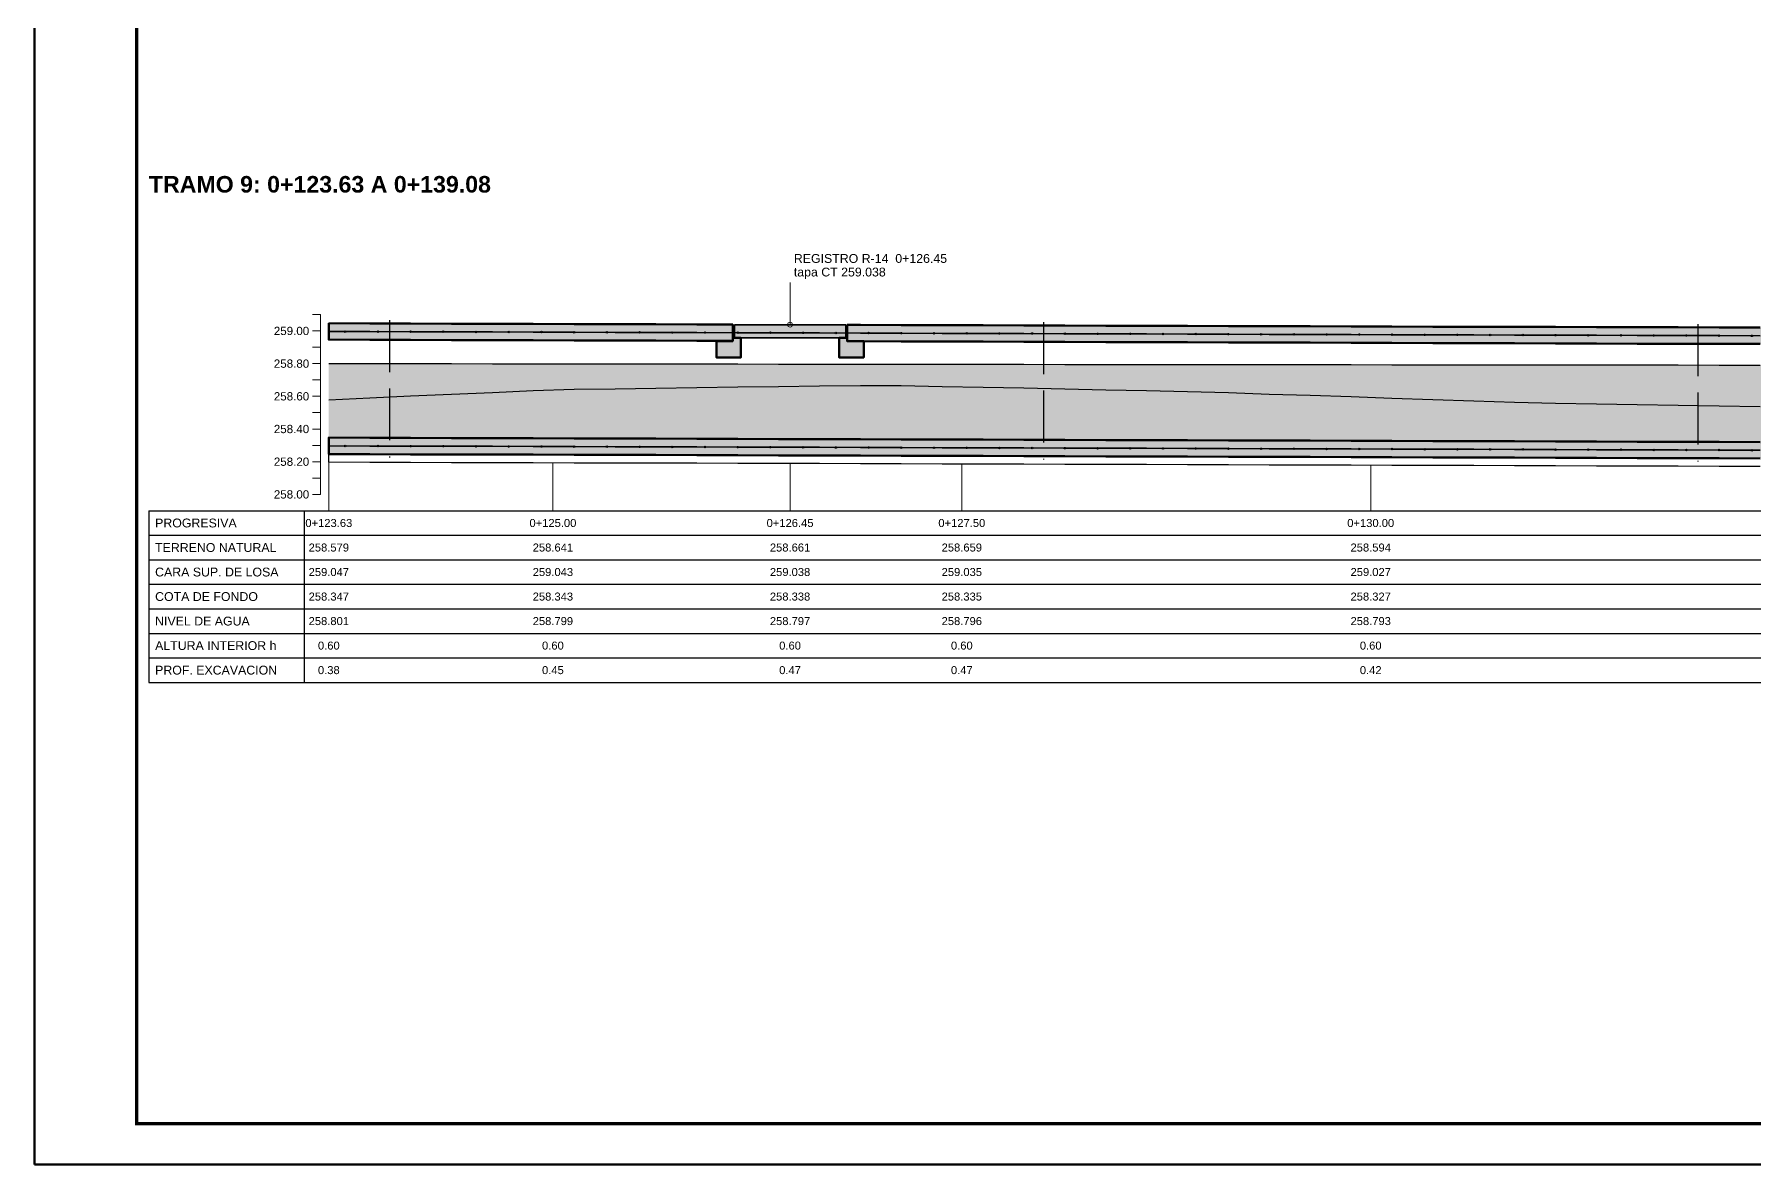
# Model space of a CAD drawing. Header units: metres. Extents: x -573 to 467, y -35 to 119.
# Drawn here: x 108.4 to 118.92, y 0 to 6.91 of the extents above; entities that cross this region are included whole.
import ezdxf
from ezdxf.enums import TextEntityAlignment as Align

# ---------------------------------------------------------------- set-up
doc = ezdxf.new("R2010")
doc.units = ezdxf.units.M
doc.header["$LTSCALE"] = 0.25
doc.linetypes.add('DASHED', pattern=[1.524, 1.27, -0.254])
for name, color, linetype, lineweight in [('ACERO-LONG', 5, 'CONTINUOUS', 35), ('AGUA', 150, 'DASHED', 25), ('CONCRETO', 250, 'CONTINUOUS', 50), ('GRILLA', 9, 'CONTINUOUS', 13), ('LLAMADAS', 30, 'CONTINUOUS', 18), ('MARCO', 7, 'CONTINUOUS', 50), ('REGISTRO', 32, 'CONTINUOUS', 35), ('TITULOS', 160, 'CONTINUOUS', 35)]:
    doc.layers.add(name, color=color, linetype=linetype, lineweight=lineweight)
for name, color, linetype in [('ACERO-PUNTOS', 5, 'CONTINUOUS'), ('GUITARRA', 8, 'CONTINUOUS'), ('JUNTAS', 8, 'DASHED'), ('SOLADO', 8, 'CONTINUOUS'), ('TERRENO-EXISTENTE', 8, 'DASHED'), ('TEXTOS', 7, 'CONTINUOUS')]:
    doc.layers.add(name, color=color, linetype=linetype)
for name, color, linetype, true_color in [('AGUA-RELLENO', 150, 'CONTINUOUS', 0xcde4f6), ('CONCRETO-ACHURADO', 8, 'CONTINUOUS', 0xe2e2e2), ('ISO-TAPA', 255, 'CONTINUOUS', 0xf8f4e6)]:
    doc.layers.add(name, color=color, linetype=linetype, true_color=true_color)
doc.styles.get("Standard").update_dxf_attribs({"font": 'arial.ttf'})
doc.styles.add('TITULOS', font='arialbd.ttf')

# ---------------------------------------------------------------- blocks, each defined once
blk = doc.blocks.new('ACERO-38')
at = {"layer": 'ACERO-PUNTOS'}
h = blk.add_hatch(color=5, dxfattribs=at)
h.dxf.hatch_style = 1
h.paths.add_polyline_path([(-0.00475, 0, 1), (0.00475, 0, 1)])
at = {"layer": 'ACERO-PUNTOS', "color": 5}
blk.add_circle((0, 0), 0.00475, dxfattribs=at)

msp = doc.modelspace()

# ---------------------------------------------------------------- hatches: boundary and pattern name
at = {"layer": 'AGUA-RELLENO', "true_color": 0xcde4f6}
h = msp.add_hatch(color=7, dxfattribs=at)
h.dxf.hatch_style = 1
h.paths.add_polyline_path([(110.2, 4.901), (110.45, 4.9), (110.7, 4.9), (110.95, 4.9), (111.2, 4.899), (111.45, 4.899), (111.7, 4.899), (111.95, 4.899), (112.2, 4.898), (112.45, 4.898), (112.7, 4.898), (112.95, 4.897), (113.2, 4.897), (113.45, 4.897), (113.7, 4.897), (113.95, 4.896), (114.2, 4.896), (114.45, 4.896), (114.7, 4.895), (114.95, 4.895), (115.2, 4.895), (115.45, 4.895), (115.7, 4.894), (115.95, 4.894), (116.2, 4.894), (116.45, 4.894), (116.7, 4.893), (116.95, 4.893), (117.2, 4.893), (117.45, 4.893), (117.7, 4.892), (117.95, 4.892), (118.2, 4.892), (118.45, 4.892), (118.7, 4.891), (118.95, 4.891), (119.2, 4.891), (119.45, 4.891), (119.7, 4.89), (119.95, 4.89), (120.2, 4.89), (120.45, 4.89), (120.7, 4.889), (120.95, 4.889), (121.2, 4.889), (121.45, 4.889), (121.7, 4.888), (121.95, 4.888), (122.2, 4.888), (122.45, 4.888), (122.7, 4.887), (122.95, 4.887), (123.2, 4.887), (123.45, 4.887), (123.7, 4.886), (123.95, 4.886), (124.2, 4.886), (124.45, 4.886), (124.7, 4.885), (124.95, 4.885), (125.2, 4.885), (125.45, 4.885), (125.65, 4.885), (125.65, 4.4), (125.45, 4.401), (125.2, 4.401), (124.95, 4.402), (124.7, 4.403), (124.45, 4.404), (124.2, 4.404), (123.95, 4.405), (123.7, 4.406), (123.45, 4.407), (123.2, 4.407), (122.95, 4.408), (122.7, 4.409), (122.45, 4.41), (122.2, 4.41), (121.95, 4.411), (121.7, 4.412), (121.45, 4.413), (121.2, 4.413), (120.95, 4.414), (120.7, 4.415), (120.45, 4.416), (120.2, 4.416), (119.95, 4.417), (119.7, 4.418), (119.45, 4.419), (119.2, 4.419), (118.95, 4.42), (118.7, 4.421), (118.45, 4.422), (118.2, 4.422), (117.95, 4.423), (117.7, 4.424), (117.45, 4.425), (117.2, 4.426), (116.95, 4.426), (116.7, 4.427), (116.45, 4.428), (116.2, 4.429), (115.95, 4.429), (115.7, 4.43), (115.45, 4.431), (115.2, 4.432), (114.95, 4.432), (114.7, 4.433), (114.45, 4.434), (114.2, 4.435), (113.95, 4.435), (113.7, 4.436), (113.45, 4.437), (113.2, 4.438), (112.95, 4.438), (112.7, 4.439), (112.45, 4.44), (112.2, 4.441), (111.95, 4.441), (111.7, 4.442), (111.45, 4.443), (111.2, 4.444), (110.95, 4.444), (110.7, 4.445), (110.45, 4.446), (110.2, 4.447)])
at = {"layer": 'CONCRETO-ACHURADO', "true_color": 0xe2e2e2}
h = msp.add_hatch(color=7, dxfattribs=at)
h.dxf.hatch_style = 1
h.paths.add_polyline_path([(110.2, 5.147), (110.45, 5.146), (110.7, 5.145), (110.95, 5.144), (111.2, 5.144), (111.45, 5.143), (111.7, 5.142), (111.95, 5.141), (112.2, 5.141), (112.45, 5.14), (112.67, 5.139), (112.67, 5.039), (112.45, 5.04), (112.2, 5.041), (111.95, 5.041), (111.7, 5.042), (111.45, 5.043), (111.2, 5.044), (110.95, 5.044), (110.7, 5.045), (110.45, 5.046), (110.2, 5.047)])
h = msp.add_hatch(color=7, dxfattribs=at)
h.dxf.hatch_style = 1
h.paths.add_polyline_path([(112.72, 5.058), (112.67, 5.058), (112.67, 5.038), (112.57, 5.038), (112.57, 4.938), (112.72, 4.938)])
h = msp.add_hatch(color=7, dxfattribs=at)
h.dxf.hatch_style = 1
h.paths.add_polyline_path([(113.32, 5.058), (113.37, 5.058), (113.37, 5.038), (113.47, 5.038), (113.47, 4.938), (113.32, 4.938)])
h = msp.add_hatch(color=7, dxfattribs=at)
h.dxf.hatch_style = 1
h.paths.add_polyline_path([(113.37, 5.137), (113.45, 5.137), (113.7, 5.136), (113.95, 5.135), (114.2, 5.135), (114.45, 5.134), (114.7, 5.133), (114.95, 5.132), (115.2, 5.132), (115.45, 5.131), (115.7, 5.13), (115.95, 5.129), (116.2, 5.129), (116.45, 5.128), (116.7, 5.127), (116.95, 5.126), (117.2, 5.126), (117.45, 5.125), (117.7, 5.124), (117.95, 5.123), (118.2, 5.122), (118.45, 5.122), (118.7, 5.121), (118.95, 5.12), (119.2, 5.119), (119.45, 5.119), (119.7, 5.118), (119.95, 5.117), (120.2, 5.116), (120.45, 5.116), (120.7, 5.115), (120.95, 5.114), (121.2, 5.113), (121.45, 5.113), (121.7, 5.112), (121.95, 5.111), (122.2, 5.11), (122.45, 5.11), (122.7, 5.109), (122.95, 5.108), (123.2, 5.107), (123.3, 5.107), (123.3, 5.007), (123.2, 5.007), (122.95, 5.008), (122.7, 5.009), (122.45, 5.01), (122.2, 5.01), (121.95, 5.011), (121.7, 5.012), (121.45, 5.013), (121.2, 5.013), (120.95, 5.014), (120.7, 5.015), (120.45, 5.016), (120.2, 5.016), (119.95, 5.017), (119.7, 5.018), (119.45, 5.019), (119.2, 5.019), (118.95, 5.02), (118.7, 5.021), (118.45, 5.022), (118.2, 5.022), (117.95, 5.023), (117.7, 5.024), (117.45, 5.025), (117.2, 5.026), (116.95, 5.026), (116.7, 5.027), (116.45, 5.028), (116.2, 5.029), (115.95, 5.029), (115.7, 5.03), (115.45, 5.031), (115.2, 5.032), (114.95, 5.032), (114.7, 5.033), (114.45, 5.034), (114.2, 5.035), (113.95, 5.035), (113.7, 5.036), (113.45, 5.037), (113.37, 5.037)])
h = msp.add_hatch(color=7, dxfattribs=at)
h.dxf.hatch_style = 1
h.paths.add_polyline_path([(110.2, 4.447), (110.45, 4.446), (110.7, 4.445), (110.95, 4.444), (111.2, 4.444), (111.45, 4.443), (111.7, 4.442), (111.95, 4.441), (112.2, 4.441), (112.45, 4.44), (112.7, 4.439), (112.95, 4.438), (113.2, 4.438), (113.45, 4.437), (113.7, 4.436), (113.95, 4.435), (114.2, 4.435), (114.45, 4.434), (114.7, 4.433), (114.95, 4.432), (115.2, 4.432), (115.45, 4.431), (115.7, 4.43), (115.95, 4.429), (116.2, 4.429), (116.45, 4.428), (116.7, 4.427), (116.95, 4.426), (117.2, 4.426), (117.45, 4.425), (117.7, 4.424), (117.95, 4.423), (118.2, 4.422), (118.45, 4.422), (118.7, 4.421), (118.95, 4.42), (119.2, 4.419), (119.45, 4.419), (119.7, 4.418), (119.95, 4.417), (120.2, 4.416), (120.45, 4.416), (120.7, 4.415), (120.95, 4.414), (121.2, 4.413), (121.45, 4.413), (121.7, 4.412), (121.95, 4.411), (122.2, 4.41), (122.45, 4.41), (122.7, 4.409), (122.95, 4.408), (123.2, 4.407), (123.45, 4.407), (123.7, 4.406), (123.95, 4.405), (124.2, 4.404), (124.45, 4.404), (124.7, 4.403), (124.95, 4.402), (125.2, 4.401), (125.45, 4.401), (125.65, 4.4), (125.65, 4.3), (125.45, 4.301), (125.2, 4.301), (124.95, 4.302), (124.7, 4.303), (124.45, 4.304), (124.2, 4.304), (123.95, 4.305), (123.7, 4.306), (123.45, 4.307), (123.2, 4.307), (122.95, 4.308), (122.7, 4.309), (122.45, 4.31), (122.2, 4.31), (121.95, 4.311), (121.7, 4.312), (121.45, 4.313), (121.2, 4.313), (120.95, 4.314), (120.7, 4.315), (120.45, 4.316), (120.2, 4.316), (119.95, 4.317), (119.7, 4.318), (119.45, 4.319), (119.2, 4.319), (118.95, 4.32), (118.7, 4.321), (118.45, 4.322), (118.2, 4.322), (117.95, 4.323), (117.7, 4.324), (117.45, 4.325), (117.2, 4.326), (116.95, 4.326), (116.7, 4.327), (116.45, 4.328), (116.2, 4.329), (115.95, 4.329), (115.7, 4.33), (115.45, 4.331), (115.2, 4.332), (114.95, 4.332), (114.7, 4.333), (114.45, 4.334), (114.2, 4.335), (113.95, 4.335), (113.7, 4.336), (113.45, 4.337), (113.2, 4.338), (112.95, 4.338), (112.7, 4.339), (112.45, 4.34), (112.2, 4.341), (111.95, 4.341), (111.7, 4.342), (111.45, 4.343), (111.2, 4.344), (110.95, 4.344), (110.7, 4.345), (110.45, 4.346), (110.2, 4.347)])
at = {"layer": 'ISO-TAPA', "true_color": 0xf8f4e6}
h = msp.add_hatch(color=7, dxfattribs=at)
h.dxf.hatch_style = 1
h.paths.add_polyline_path([(112.68, 5.138), (113.36, 5.138), (113.36, 5.058), (112.68, 5.058)])

# ---------------------------------------------------------------- linework, layer by layer
at = {"layer": 'ACERO-LONG'}
for points in [[(110.2, 5.097), (110.45, 5.096), (110.7, 5.095), (110.95, 5.094), (111.2, 5.094), (111.45, 5.093), (111.7, 5.092), (111.95, 5.091), (112.2, 5.091), (112.45, 5.09), (112.7, 5.089), (112.95, 5.088), (113.2, 5.088), (113.45, 5.087), (113.7, 5.086), (113.95, 5.085), (114.2, 5.085), (114.45, 5.084), (114.7, 5.083), (114.95, 5.082), (115.2, 5.082), (115.45, 5.081), (115.7, 5.08), (115.95, 5.079), (116.2, 5.079), (116.45, 5.078), (116.7, 5.077), (116.95, 5.076), (117.2, 5.076), (117.45, 5.075), (117.7, 5.074), (117.95, 5.073), (118.2, 5.072), (118.45, 5.072), (118.7, 5.071), (118.95, 5.07)], [(110.2, 4.397), (110.45, 4.396), (110.7, 4.395), (110.95, 4.394), (111.2, 4.394), (111.45, 4.393), (111.7, 4.392), (111.95, 4.391), (112.2, 4.391), (112.45, 4.39), (112.7, 4.389), (112.95, 4.388), (113.2, 4.388), (113.45, 4.387), (113.7, 4.386), (113.95, 4.385), (114.2, 4.385), (114.45, 4.384), (114.7, 4.383), (114.95, 4.382), (115.2, 4.382), (115.45, 4.381), (115.7, 4.38), (115.95, 4.379), (116.2, 4.379), (116.45, 4.378), (116.7, 4.377), (116.95, 4.376), (117.2, 4.376), (117.45, 4.375), (117.7, 4.374), (117.95, 4.373), (118.2, 4.372), (118.45, 4.372), (118.7, 4.371), (118.95, 4.37)]]:
    msp.add_lwpolyline(points, dxfattribs=at)
at = {"layer": 'AGUA'}
msp.add_lwpolyline([(110.2, 4.901), (110.45, 4.9), (110.7, 4.9), (110.95, 4.9), (111.2, 4.899), (111.45, 4.899), (111.7, 4.899), (111.95, 4.899), (112.2, 4.898), (112.45, 4.898), (112.7, 4.898), (112.95, 4.897), (113.2, 4.897), (113.45, 4.897), (113.7, 4.897), (113.95, 4.896), (114.2, 4.896), (114.45, 4.896), (114.7, 4.895), (114.95, 4.895), (115.2, 4.895), (115.45, 4.895), (115.7, 4.894), (115.95, 4.894), (116.2, 4.894), (116.45, 4.894), (116.7, 4.893), (116.95, 4.893), (117.2, 4.893), (117.45, 4.893), (117.7, 4.892), (117.95, 4.892), (118.2, 4.892), (118.45, 4.892), (118.7, 4.891), (118.95, 4.891)], dxfattribs=at)
at = {"layer": 'CONCRETO'}
for points in [[(110.2, 5.147), (110.45, 5.146), (110.7, 5.145), (110.95, 5.144), (111.2, 5.144), (111.45, 5.143), (111.7, 5.142), (111.95, 5.141), (112.2, 5.141), (112.45, 5.14), (112.67, 5.139), (112.67, 5.039), (112.45, 5.04), (112.2, 5.041), (111.95, 5.041), (111.7, 5.042), (111.45, 5.043), (111.2, 5.044), (110.95, 5.044), (110.7, 5.045), (110.45, 5.046), (110.2, 5.047)], [(112.72, 5.058), (112.67, 5.058), (112.67, 5.038), (112.57, 5.038), (112.57, 4.938), (112.72, 4.938)], [(113.32, 5.058), (113.37, 5.058), (113.37, 5.038), (113.47, 5.038), (113.47, 4.938), (113.32, 4.938)]]:
    msp.add_lwpolyline(points, close=True, dxfattribs=at)
for points in [[(118.95, 5.02), (118.7, 5.021), (118.45, 5.022), (118.2, 5.022), (117.95, 5.023), (117.7, 5.024), (117.45, 5.025), (117.2, 5.026), (116.95, 5.026), (116.7, 5.027), (116.45, 5.028), (116.2, 5.029), (115.95, 5.029), (115.7, 5.03), (115.45, 5.031), (115.2, 5.032), (114.95, 5.032), (114.7, 5.033), (114.45, 5.034), (114.2, 5.035), (113.95, 5.035), (113.7, 5.036), (113.45, 5.037), (113.37, 5.037), (113.37, 5.137), (113.45, 5.137), (113.7, 5.136), (113.95, 5.135), (114.2, 5.135), (114.45, 5.134), (114.7, 5.133), (114.95, 5.132), (115.2, 5.132), (115.45, 5.131), (115.7, 5.13), (115.95, 5.129), (116.2, 5.129), (116.45, 5.128), (116.7, 5.127), (116.95, 5.126), (117.2, 5.126), (117.45, 5.125), (117.7, 5.124), (117.95, 5.123), (118.2, 5.122), (118.45, 5.122), (118.7, 5.121), (118.95, 5.12)], [(118.95, 4.32), (118.7, 4.321), (118.45, 4.322), (118.2, 4.322), (117.95, 4.323), (117.7, 4.324), (117.45, 4.325), (117.2, 4.326), (116.95, 4.326), (116.7, 4.327), (116.45, 4.328), (116.2, 4.329), (115.95, 4.329), (115.7, 4.33), (115.45, 4.331), (115.2, 4.332), (114.95, 4.332), (114.7, 4.333), (114.45, 4.334), (114.2, 4.335), (113.95, 4.335), (113.7, 4.336), (113.45, 4.337), (113.2, 4.338), (112.95, 4.338), (112.7, 4.339), (112.45, 4.34), (112.2, 4.341), (111.95, 4.341), (111.7, 4.342), (111.45, 4.343), (111.2, 4.344), (110.95, 4.344), (110.7, 4.345), (110.45, 4.346), (110.2, 4.347), (110.2, 4.447), (110.45, 4.446), (110.7, 4.445), (110.95, 4.444), (111.2, 4.444), (111.45, 4.443), (111.7, 4.442), (111.95, 4.441), (112.2, 4.441), (112.45, 4.44), (112.7, 4.439), (112.95, 4.438), (113.2, 4.438), (113.45, 4.437), (113.7, 4.436), (113.95, 4.435), (114.2, 4.435), (114.45, 4.434), (114.7, 4.433), (114.95, 4.432), (115.2, 4.432), (115.45, 4.431), (115.7, 4.43), (115.95, 4.429), (116.2, 4.429), (116.45, 4.428), (116.7, 4.427), (116.95, 4.426), (117.2, 4.426), (117.45, 4.425), (117.7, 4.424), (117.95, 4.423), (118.2, 4.422), (118.45, 4.422), (118.7, 4.421), (118.95, 4.42)]]:
    msp.add_lwpolyline(points, dxfattribs=at)
at = {"layer": 'GRILLA'}
for p, q in [((110.1, 5.2), (110.15, 5.2)), ((110.15, 4.1), (110.15, 5.2)), ((110.1, 5.1), (110.15, 5.1)), ((110.1, 5), (110.15, 5)), ((110.1, 4.9), (110.15, 4.9)), ((110.1, 4.8), (110.15, 4.8)), ((110.1, 4.7), (110.15, 4.7)), ((110.1, 4.6), (110.15, 4.6)), ((110.1, 4.5), (110.15, 4.5)), ((110.1, 4.4), (110.15, 4.4)), ((110.1, 4.3), (110.15, 4.3)), ((110.2, 4), (110.2, 4.297)), ((111.57, 4), (111.57, 4.293)), ((113.02, 4), (113.02, 4.288)), ((114.07, 4), (114.07, 4.285)), ((116.57, 4), (116.57, 4.277)), ((110.1, 4.2), (110.15, 4.2)), ((110.1, 4.1), (110.15, 4.1))]:
    msp.add_line(p, q, dxfattribs=at)
at = {"layer": 'GUITARRA'}
for p, q in [((109.1, 4), (125.65, 4)), ((109.1, 4), (109.1, 2.95)), ((110.05, 4), (110.05, 2.95)), ((109.1, 3.85), (125.65, 3.85)), ((109.1, 3.7), (125.65, 3.7)), ((109.1, 3.55), (125.65, 3.55)), ((109.1, 3.4), (125.65, 3.4)), ((109.1, 3.25), (125.65, 3.25)), ((109.1, 3.1), (125.65, 3.1)), ((109.1, 2.95), (125.65, 2.95))]:
    msp.add_line(p, q, dxfattribs=at)
at = {"layer": 'JUNTAS'}
for p, q in [((110.57, 5.166), (110.57, 4.326)), ((114.57, 5.153), (114.57, 4.313)), ((118.57, 5.141), (118.57, 4.301))]:
    msp.add_line(p, q, dxfattribs=at)
at = {"layer": 'LLAMADAS'}
msp.add_line((113.02, 5.138), (113.02, 5.397), dxfattribs=at)
msp.add_circle((113.02, 5.138), 0.015, dxfattribs=at)
at = {"layer": 'MARCO'}
msp.add_lwpolyline([(108.4, 0), (129.425, 0), (129.425, 14.85), (108.4, 14.85)], close=True, dxfattribs=at)
at = {"layer": 'MARCO', "const_width": 0.02}
msp.add_lwpolyline([(109.025, 0.25), (129.175, 0.25), (129.175, 14.6), (109.025, 14.6)], close=True, dxfattribs=at)
at = {"layer": 'REGISTRO'}
msp.add_lwpolyline([(112.68, 5.138), (113.36, 5.138), (113.36, 5.058), (112.68, 5.058)], close=True, dxfattribs=at)
at = {"layer": 'SOLADO'}
msp.add_lwpolyline([(118.95, 4.27), (118.7, 4.271), (118.45, 4.272), (118.2, 4.272), (117.95, 4.273), (117.7, 4.274), (117.45, 4.275), (117.2, 4.276), (116.95, 4.276), (116.7, 4.277), (116.45, 4.278), (116.2, 4.279), (115.95, 4.279), (115.7, 4.28), (115.45, 4.281), (115.2, 4.282), (114.95, 4.282), (114.7, 4.283), (114.45, 4.284), (114.2, 4.285), (113.95, 4.285), (113.7, 4.286), (113.45, 4.287), (113.2, 4.288), (112.95, 4.288), (112.7, 4.289), (112.45, 4.29), (112.2, 4.291), (111.95, 4.291), (111.7, 4.292), (111.45, 4.293), (111.2, 4.294), (110.95, 4.294), (110.7, 4.295), (110.45, 4.296), (110.2, 4.297), (110.2, 4.347), (110.45, 4.346), (110.7, 4.345), (110.95, 4.344), (111.2, 4.344), (111.45, 4.343), (111.7, 4.342), (111.95, 4.341), (112.2, 4.341), (112.45, 4.34), (112.7, 4.339), (112.95, 4.338), (113.2, 4.338), (113.45, 4.337), (113.7, 4.336), (113.95, 4.335), (114.2, 4.335), (114.45, 4.334), (114.7, 4.333), (114.95, 4.332), (115.2, 4.332), (115.45, 4.331), (115.7, 4.33), (115.95, 4.329), (116.2, 4.329), (116.45, 4.328), (116.7, 4.327), (116.95, 4.326), (117.2, 4.326), (117.45, 4.325), (117.7, 4.324), (117.95, 4.323), (118.2, 4.322), (118.45, 4.322), (118.7, 4.321), (118.95, 4.32)], dxfattribs=at)
at = {"layer": 'TERRENO-EXISTENTE'}
msp.add_lwpolyline([(110.2, 4.679), (110.45, 4.691), (110.7, 4.702), (110.95, 4.713), (111.2, 4.724), (111.45, 4.736), (111.7, 4.743), (111.95, 4.746), (112.2, 4.75), (112.45, 4.753), (112.7, 4.757), (112.95, 4.76), (113.2, 4.764), (113.45, 4.767), (113.7, 4.766), (113.95, 4.761), (114.2, 4.756), (114.45, 4.751), (114.7, 4.745), (114.95, 4.74), (115.2, 4.735), (115.45, 4.73), (115.7, 4.723), (115.95, 4.714), (116.2, 4.706), (116.45, 4.698), (116.7, 4.689), (116.95, 4.681), (117.2, 4.672), (117.45, 4.664), (117.7, 4.658), (117.95, 4.654), (118.2, 4.65), (118.45, 4.646), (118.7, 4.642), (118.95, 4.638)], dxfattribs=at)

# ---------------------------------------------------------------- block references
for p in [(110.3, 5.096), (110.5, 5.096), (110.7, 5.095), (110.9, 5.095), (111.1, 5.094), (111.3, 5.093), (111.5, 5.093), (111.7, 5.092), (111.9, 5.092), (112.1, 5.091), (112.3, 5.09), (112.5, 5.09), (112.7, 5.089), (112.9, 5.089), (113.1, 5.088), (113.3, 5.087), (113.5, 5.087), (113.7, 5.086), (113.9, 5.085), (114.1, 5.085), (114.3, 5.084), (114.5, 5.084), (114.7, 5.083), (114.9, 5.082), (115.1, 5.082), (115.3, 5.081), (115.5, 5.081), (115.7, 5.08), (115.9, 5.079), (116.1, 5.079), (116.3, 5.078), (116.5, 5.078), (116.7, 5.077), (116.9, 5.076), (117.1, 5.076), (117.3, 5.075), (117.5, 5.075), (117.7, 5.074), (117.9, 5.073), (118.1, 5.073), (118.3, 5.072), (118.5, 5.072), (118.7, 5.071), (118.9, 5.07), (110.3, 4.396), (110.5, 4.396), (110.7, 4.395), (110.9, 4.395), (111.1, 4.394), (111.3, 4.393), (111.5, 4.393), (111.7, 4.392), (111.9, 4.392), (112.1, 4.391), (112.3, 4.39), (112.5, 4.39), (112.7, 4.389), (112.9, 4.389), (113.1, 4.388), (113.3, 4.387), (113.5, 4.387), (113.7, 4.386), (113.9, 4.385), (114.1, 4.385), (114.3, 4.384), (114.5, 4.384), (114.7, 4.383), (114.9, 4.382), (115.1, 4.382), (115.3, 4.381), (115.5, 4.381), (115.7, 4.38), (115.9, 4.379), (116.1, 4.379), (116.3, 4.378), (116.5, 4.378), (116.7, 4.377), (116.9, 4.376), (117.1, 4.376), (117.3, 4.375), (117.5, 4.375), (117.7, 4.374), (117.9, 4.373), (118.1, 4.373), (118.3, 4.372), (118.5, 4.372), (118.7, 4.371), (118.9, 4.37)]:
    msp.add_blockref('ACERO-38', p)

# ---------------------------------------------------------------- texts
at = {"layer": 'TEXTOS', "color": 7}
for s, p in [('tapa CT 259.038', (113.043, 5.417)), ('REGISTRO R-14  0+126.45', (113.043, 5.5))]:
    msp.add_text(s, height=0.054, dxfattribs=at).set_placement(p, align=Align.BOTTOM_LEFT)
at = {"layer": 'TEXTOS'}
for s, p in [('259.00', (110.08, 5.1)), ('258.80', (110.08, 4.9)), ('258.60', (110.08, 4.7)), ('258.40', (110.08, 4.5)), ('258.20', (110.08, 4.3)), ('258.00', (110.08, 4.1))]:
    msp.add_text(s, height=0.0506, dxfattribs=at).set_placement(p, align=Align.MIDDLE_RIGHT)
for s, p in [('PROGRESIVA', (109.138, 3.925)), ('TERRENO NATURAL', (109.138, 3.775)), ('CARA SUP. DE LOSA', (109.138, 3.625)), ('COTA DE FONDO', (109.138, 3.475)), ('NIVEL DE AGUA', (109.138, 3.325)), ('ALTURA INTERIOR h', (109.138, 3.175)), ('PROF. EXCAVACION', (109.138, 3.025))]:
    msp.add_text(s, height=0.054, dxfattribs=at).set_placement(p, align=Align.MIDDLE_LEFT)
for s, p in [('0+123.63', (110.2, 3.925)), ('0+125.00', (111.57, 3.925)), ('0+126.45', (113.02, 3.925)), ('0+127.50', (114.07, 3.925)), ('0+130.00', (116.57, 3.925)), ('258.579', (110.2, 3.775)), ('258.641', (111.57, 3.775)), ('258.661', (113.02, 3.775)), ('258.659', (114.07, 3.775)), ('258.594', (116.57, 3.775)), ('259.047', (110.2, 3.625)), ('259.043', (111.57, 3.625)), ('259.038', (113.02, 3.625)), ('259.035', (114.07, 3.625)), ('259.027', (116.57, 3.625)), ('258.347', (110.2, 3.475)), ('258.343', (111.57, 3.475)), ('258.338', (113.02, 3.475)), ('258.335', (114.07, 3.475)), ('258.327', (116.57, 3.475)), ('258.801', (110.2, 3.325)), ('258.799', (111.57, 3.325)), ('258.797', (113.02, 3.325)), ('258.796', (114.07, 3.325)), ('258.793', (116.57, 3.325)), ('0.60', (110.2, 3.175)), ('0.60', (111.57, 3.175)), ('0.60', (113.02, 3.175)), ('0.60', (114.07, 3.175)), ('0.60', (116.57, 3.175)), ('0.38', (110.2, 3.025)), ('0.45', (111.57, 3.025)), ('0.47', (113.02, 3.025)), ('0.47', (114.07, 3.025)), ('0.42', (116.57, 3.025))]:
    msp.add_text(s, height=0.0489, dxfattribs=at).set_placement(p, align=Align.MIDDLE_CENTER)
at = {"layer": 'TITULOS', "style": 'TITULOS'}
msp.add_text('TRAMO 9: 0+123.63 A 0+139.08', height=0.10125, dxfattribs=at).set_placement((109.1, 5.916), align=Align.BOTTOM_LEFT)

doc.saveas('drawing.dxf')
